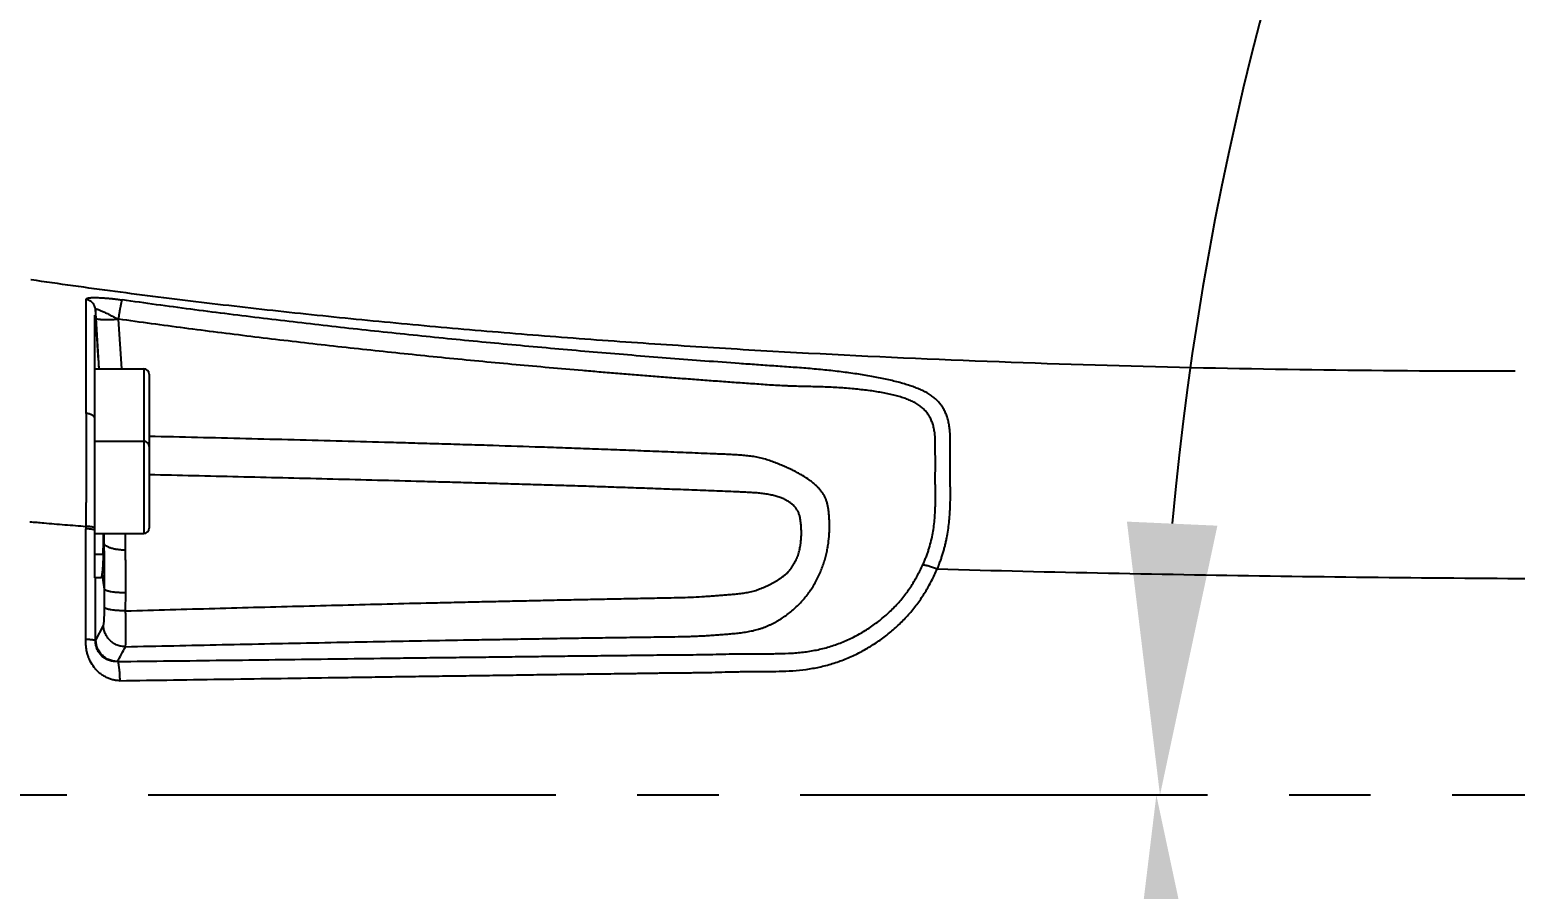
# Model space of a CAD drawing. Header units: millimetres. Extents: x 5828 to 6704, y 123 to 421.
# Drawn here: x 6540.3 to 6547.14, y 213.91 to 217.86 of the extents above; entities that cross this region are included whole.
import ezdxf

# ---------------------------------------------------------------- set-up
doc = ezdxf.new("R2010")
doc.units = ezdxf.units.MM
doc.linetypes.add('CENTER', pattern=[0.6, 0.375, -0.075, 0.075, -0.075])
for name, color, linetype in [('中心线', 7, 'Continuous'), ('外形图', 7, 'Continuous'), ('尺寸标注', 7, 'Continuous'), ('运动范围', 7, 'Continuous')]:
    doc.layers.add(name, color=color, linetype=linetype)
doc.styles.add('微软雅黑', font='msyh.ttc', dxfattribs={"height": 1.5})
doc.dimstyles.new('尺寸标注_1_20比例', dxfattribs={"dimtxt": 1.5, "dimasz": 1.25, "dimexe": 0.5, "dimexo": 0.4, "dimgap": 0.5, "dimtad": 1, "dimdec": 1, "dimlfac": 20, "dimdsep": 46, "dimtxsty": '微软雅黑', "dimcen": 0.09, "dimadec": 0, "dimazin": 0, "dimtp": 0.01, "dimtm": 0.01, "dimtfac": 1, "dimtdec": 1, "dimtofl": 0, "dimtmove": 0, "dimatfit": 3, "dimfxl": 1, "dimtolj": 1, "dimarcsym": 0})

# ---------------------------------------------------------------- blocks, each defined once
blk = doc.blocks.new('*D1145')
at = {"layer": 'Defpoints', "color": 0}
for p in [(6564.9775, 227.1499), (6618.6004, 224.7716), (6488.2514, 214.3423), (6559.4529, 214.3423), (6635.7237, 214.3423)]:
    blk.add_point(p, dxfattribs=at)
at = {"layer": '尺寸标注', "color": 0, "lineweight": -2}
blk.add_arc((6559.4529, 214.3423), 13.9483, 15.13637, 174.86363, dxfattribs=at)
at = {"layer": '尺寸标注', "color": 0}
for points in [[(6572.7139, 217.9391), (6573.1206, 218.0298), (6573.1893, 216.7644)], [(6545.3524, 215.6004), (6545.7687, 215.5817), (6545.5045, 214.3423)]]:
    blk.add_solid(points, dxfattribs=at)
at = {"layer": '尺寸标注', "color": 0, "insert": (6557.2583, 229.4032), "char_height": 1.5, "attachment_point": 5, "rotation": 8.29035, "style": '微软雅黑'}
blk.add_mtext('\\A1;{\\fAlibaba PuHuiTi 3.0 55 Regular|b0|i0|c134|p18;-\\A1;170%%d}', dxfattribs=at)
blk = doc.blocks.new('*D1146')
at = {"layer": 'Defpoints', "color": 0}
for p in [(6488.2514, 214.3423), (6559.4529, 214.3423), (6635.7237, 214.3423), (6618.6004, 203.913), (6564.9841, 201.5194)]:
    blk.add_point(p, dxfattribs=at)
at = {"layer": '尺寸标注', "color": 0, "lineweight": -2}
blk.add_arc((6559.4529, 214.3423), 13.965, 185.13022, 344.86978, dxfattribs=at)
at = {"layer": '尺寸标注', "color": 0}
for points in [[(6545.7519, 213.1029), (6545.3356, 213.0842), (6545.4878, 214.3423)], [(6573.1371, 210.6519), (6572.7305, 210.7426), (6573.2057, 211.9173)]]:
    blk.add_solid(points, dxfattribs=at)
at = {"layer": '尺寸标注', "color": 0, "insert": (6555.4094, 202.3101), "char_height": 1.5, "attachment_point": 5, "rotation": 341.42481, "style": '微软雅黑'}
blk.add_mtext('\\A1;{\\fAlibaba PuHuiTi 3.0 55 Regular|b0|i0|c134|p18;+\\A1;170%%d}', dxfattribs=at)

msp = doc.modelspace()

# ---------------------------------------------------------------- linework, layer by layer
at = {"layer": '中心线', "linetype": 'CENTER', "ltscale": 5}
msp.add_line((6635.7237, 214.3423), (6488.2514, 214.3423), dxfattribs=at)
at = {"layer": '外形图', "linetype": 'ByBlock'}
for p, q in [((6540.3086, 216.7127), (6540.3074, 216.7129)), ((6540.3093, 216.7126), (6540.3086, 216.7127)), ((6540.6029, 215.3423), (6540.6029, 216.5499)), ((6540.6058, 216.576), (6540.6057, 216.5359)), ((6540.6083, 216.5358), (6540.6058, 216.576)), ((6540.6229, 216.3034), (6540.6083, 216.5358)), ((6540.7265, 216.3034), (6540.712, 216.5319)), ((6540.6029, 216.3034), (6540.8279, 216.3034)), ((6540.8279, 216.3034), (6540.8279, 215.5458)), ((6540.8529, 216.2784), (6540.8529, 215.5708)), ((6540.6029, 215.9708), (6540.8279, 215.9708)), ((6540.5617, 215.5784), (6540.5617, 215.5674)), ((6540.6029, 215.5458), (6540.8279, 215.5458)), ((6540.643, 215.5458), (6540.643, 215.5445)), ((6540.6461, 215.5002), (6540.643, 215.5445)), ((6540.6461, 215.5002), (6540.6461, 215.5459)), ((6540.744, 215.469), (6540.7434, 215.5459)), ((6540.6029, 215.4502), (6540.6411, 215.4502)), ((6540.647, 215.2893), (6540.6358, 215.3621)), ((6540.6299, 215.3423), (6540.6043, 215.3423)), ((6540.6058, 215.0516), (6540.6058, 215.3423)), ((6540.647, 215.2056), (6540.647, 215.2893)), ((6540.7443, 215.1899), (6540.7447, 215.2726)), ((6540.6075, 215.0549), (6540.6424, 215.1232)), ((6540.6058, 215.0516), (6540.6075, 215.0549))]:
    msp.add_line(p, q, dxfattribs=at)
for centre, radius, start, end in [((6540.8279, 216.2784), 0.025, 0, 90), ((6540.8279, 215.9458), 0.025, 0, 90), ((6540.8279, 215.5708), 0.025, 270, 0), ((6502.5636, 216.266), 38.0862, 358.77275, 358.91461), ((6510.8437, 230.9596), 33.8812, 331.8144, 331.94558)]:
    msp.add_arc(centre, radius, start, end, dxfattribs=at)
for points, knots in [([(6547.1397, 216.2918), (6546.8458, 216.2917), (6546.2567, 216.2953), (6545.3729, 216.3129), (6544.4909, 216.3433), (6543.76, 216.3799), (6543.1809, 216.4163), (6542.7524, 216.4471), (6542.3287, 216.4816), (6541.9108, 216.5198), (6541.4993, 216.5618), (6541.0952, 216.6076), (6540.6992, 216.6575), (6540.4383, 216.6938), (6540.3093, 216.7126)], [0, 0, 0, 0, 0.128711, 0.258062, 0.387196, 0.515237, 0.578586, 0.641356, 0.70345, 0.764766, 0.825193, 0.884609, 0.942905, 1, 1, 1, 1]), ([(6540.5629, 216.622), (6540.5629, 216.6227), (6540.5631, 216.6238), (6540.5639, 216.6252), (6540.5648, 216.6261), (6540.5661, 216.6269), (6540.5678, 216.6277), (6540.5698, 216.6284), (6540.5722, 216.6291), (6540.5751, 216.6297), (6540.5797, 216.6303), (6540.5864, 216.6309), (6540.5957, 216.6312), (6540.6064, 216.6312), (6540.6185, 216.6309), (6540.6318, 216.6302), (6540.6437, 216.6294), (6540.6536, 216.6286), (6540.6614, 216.628), (6540.6694, 216.6273), (6540.6776, 216.6265), (6540.686, 216.6257), (6540.6945, 216.6247), (6540.7032, 216.6236), (6540.7119, 216.6224), (6540.7206, 216.6213), (6540.7265, 216.6206), (6540.7294, 216.6202)], [0, 0, 0, 0, 0.01278, 0.019445, 0.026921, 0.035779, 0.046394, 0.058988, 0.073711, 0.090676, 0.109948, 0.155441, 0.209985, 0.273088, 0.344169, 0.422605, 0.507635, 0.552369, 0.598412, 0.645605, 0.69389, 0.743232, 0.793559, 0.844646, 0.896227, 0.948078, 1, 1, 1, 1]), ([(6540.5629, 216.098), (6540.563, 216.1398), (6540.5631, 216.2004), (6540.5632, 216.2783), (6540.5632, 216.3302), (6540.5633, 216.3773), (6540.5633, 216.4195), (6540.5633, 216.4515), (6540.5633, 216.4746), (6540.5632, 216.4939), (6540.5631, 216.5147), (6540.5631, 216.5363), (6540.5631, 216.5544), (6540.5631, 216.5704), (6540.563, 216.585), (6540.563, 216.6021), (6540.563, 216.6143), (6540.5629, 216.622)], [0, 0, 0, 0, 0.239206, 0.347013, 0.446172, 0.536182, 0.61676, 0.687769, 0.719558, 0.748706, 0.798735, 0.838684, 0.87206, 0.902279, 0.930312, 0.955885, 1, 1, 1, 1]), ([(6540.6058, 216.576), (6540.6056, 216.5788), (6540.6047, 216.5845), (6540.602, 216.5925), (6540.598, 216.6), (6540.5927, 216.6067), (6540.5864, 216.6124), (6540.5792, 216.617), (6540.5713, 216.6203), (6540.5657, 216.6216), (6540.5629, 216.622)], [0, 0, 0, 0, 0.12452, 0.249128, 0.373875, 0.498788, 0.623875, 0.749129, 0.874517, 1, 1, 1, 1]), ([(6540.712, 216.5319), (6540.7129, 216.5374), (6540.7145, 216.5483), (6540.717, 216.564), (6540.7195, 216.5785), (6540.7215, 216.5896), (6540.7231, 216.5975), (6540.7242, 216.6027), (6540.7253, 216.6072), (6540.7262, 216.6111), (6540.7271, 216.6144), (6540.7279, 216.617), (6540.7286, 216.6187), (6540.7291, 216.6197), (6540.7293, 216.62), (6540.7294, 216.6202)], [0, 0, 0, 0, 0.187123, 0.365621, 0.530263, 0.67623, 0.740854, 0.799266, 0.851043, 0.895819, 0.933284, 0.963199, 0.985421, 0.99365, 1, 1, 1, 1]), ([(6544.4804, 215.3824), (6544.4817, 215.3854), (6544.4833, 215.3898), (6544.4853, 215.3959), (6544.4869, 215.4004), (6544.4885, 215.4048), (6544.4908, 215.4107), (6544.4948, 215.421), (6544.4988, 215.4329), (6544.5026, 215.4449), (6544.5054, 215.4538), (6544.508, 215.4628), (6544.5114, 215.4747), (6544.5152, 215.4896), (6544.5194, 215.5075), (6544.5244, 215.5312), (6544.5295, 215.5608), (6544.534, 215.596), (6544.5371, 215.6307), (6544.539, 215.6649), (6544.5398, 215.6984), (6544.5399, 215.7312), (6544.5397, 215.7581), (6544.5395, 215.7792), (6544.5394, 215.7947), (6544.5394, 215.81), (6544.5394, 215.8251), (6544.5394, 215.84), (6544.5395, 215.8547), (6544.5395, 215.8691), (6544.5395, 215.8879), (6544.5395, 215.9063), (6544.5394, 215.9245), (6544.5393, 215.942), (6544.5393, 215.9592), (6544.5393, 215.976), (6544.5391, 215.9883), (6544.5388, 216.0003), (6544.5381, 216.012), (6544.5371, 216.0235), (6544.5354, 216.0383), (6544.5322, 216.0562), (6544.5269, 216.0767), (6544.5199, 216.0962), (6544.5113, 216.1145), (6544.5009, 216.1316), (6544.4888, 216.1475), (6544.475, 216.1621), (6544.4593, 216.1754), (6544.4418, 216.1875), (6544.4224, 216.1983), (6544.4013, 216.2082), (6544.3785, 216.2174), (6544.354, 216.226), (6544.328, 216.2341), (6544.2906, 216.2446), (6544.2404, 216.2566), (6544.1765, 216.2691), (6544.1082, 216.2801), (6544.0363, 216.2898), (6543.9614, 216.2981), (6543.8974, 216.3039), (6543.8453, 216.308), (6543.8058, 216.3108), (6543.7663, 216.3136), (6543.7268, 216.3163), (6543.6872, 216.319), (6543.6477, 216.3218), (6543.6081, 216.3247), (6543.529, 216.3304), (6543.4104, 216.3391), (6543.2523, 216.3512), (6543.0942, 216.3637), (6542.9361, 216.3768), (6542.7781, 216.3903), (6542.6201, 216.4044), (6542.4622, 216.4189), (6542.3043, 216.4341), (6542.1465, 216.4498), (6541.9362, 216.4715), (6541.6734, 216.5001), (6541.3583, 216.5371), (6541.0436, 216.5768), (6540.8341, 216.6054), (6540.7294, 216.6202)], [0, 0, 0, 0, 0.002075, 0.003112, 0.004148, 0.005182, 0.006216, 0.00828, 0.012391, 0.014438, 0.016479, 0.018513, 0.02054, 0.024574, 0.02858, 0.032556, 0.040417, 0.048151, 0.055751, 0.06321, 0.070519, 0.07767, 0.084655, 0.088082, 0.091464, 0.0948, 0.098089, 0.10133, 0.104523, 0.107667, 0.110762, 0.116801, 0.119742, 0.12263, 0.128243, 0.130967, 0.133635, 0.136249, 0.138809, 0.141318, 0.143778, 0.148557, 0.153171, 0.157652, 0.162041, 0.166379, 0.170706, 0.175069, 0.179519, 0.18412, 0.188934, 0.194007, 0.199364, 0.205014, 0.210954, 0.217175, 0.230417, 0.244644, 0.259738, 0.275585, 0.292067, 0.309017, 0.3176, 0.326218, 0.334852, 0.343491, 0.35213, 0.360767, 0.369404, 0.378041, 0.412595, 0.447147, 0.481699, 0.516252, 0.550805, 0.585358, 0.619912, 0.654465, 0.689018, 0.723572, 0.792679, 0.861786, 0.930893, 1, 1, 1, 1]), ([(6540.605, 216.5359), (6540.6062, 216.5166), (6540.6082, 216.4875), (6540.611, 216.4487), (6540.6131, 216.4197), (6540.615, 216.3906), (6540.6175, 216.3518), (6540.6193, 216.3228), (6540.6205, 216.3034)], [0, 0, 0, 0, 0.249999, 0.375, 0.5, 0.625, 0.749999, 1, 1, 1, 1]), ([(6540.6058, 216.576), (6540.6057, 216.5764), (6540.6058, 216.577), (6540.6062, 216.5779), (6540.607, 216.5785), (6540.608, 216.5787), (6540.6093, 216.5787), (6540.6108, 216.5785), (6540.6127, 216.5781), (6540.6148, 216.5775), (6540.6171, 216.5768), (6540.6208, 216.5756), (6540.6259, 216.5736), (6540.6326, 216.5707), (6540.64, 216.5673), (6540.648, 216.5635), (6540.6564, 216.5593), (6540.6636, 216.5555), (6540.6695, 216.5524), (6540.674, 216.55), (6540.6786, 216.5475), (6540.6848, 216.5442), (6540.691, 216.541), (6540.6973, 216.5379), (6540.7022, 216.5358), (6540.7071, 216.5337), (6540.7104, 216.5324), (6540.712, 216.5319)], [0, 0, 0, 0, 0.00892, 0.016253, 0.023417, 0.03187, 0.042538, 0.055764, 0.071604, 0.090022, 0.110973, 0.134387, 0.188142, 0.250191, 0.319353, 0.394415, 0.474198, 0.557603, 0.600357, 0.643668, 0.687441, 0.731585, 0.820655, 0.865437, 0.9103, 0.955185, 1, 1, 1, 1]), ([(6540.6083, 216.5358), (6540.6083, 216.5356), (6540.6085, 216.5352), (6540.609, 216.5347), (6540.6097, 216.5342), (6540.6106, 216.5338), (6540.6118, 216.5334), (6540.6132, 216.5329), (6540.6149, 216.5326), (6540.6175, 216.532), (6540.6214, 216.5315), (6540.6267, 216.5309), (6540.6328, 216.5305), (6540.6397, 216.5302), (6540.6472, 216.53), (6540.6584, 216.5299), (6540.6735, 216.53), (6540.6924, 216.5307), (6540.7054, 216.5314), (6540.712, 216.5319)], [0, 0, 0, 0, 0.005232, 0.011577, 0.019582, 0.029511, 0.04149, 0.055571, 0.071772, 0.090084, 0.132942, 0.183843, 0.242351, 0.30793, 0.379961, 0.45775, 0.627535, 0.810675, 1, 1, 1, 1]), ([(6544.4134, 215.4022), (6544.4159, 215.4078), (6544.4209, 215.419), (6544.4278, 215.436), (6544.4342, 215.4531), (6544.4418, 215.4759), (6544.45, 215.5046), (6544.4601, 215.5501), (6544.4664, 215.5955), (6544.4697, 215.6403), (6544.4709, 215.673), (6544.4712, 215.705), (6544.471, 215.7313), (6544.4708, 215.7519), (6544.4706, 215.772), (6544.4705, 215.7967), (6544.4706, 215.821), (6544.4707, 215.84), (6544.4707, 215.854), (6544.4707, 215.8677), (6544.4707, 215.8813), (6544.4707, 215.8945), (6544.4706, 215.9076), (6544.4706, 215.9204), (6544.4705, 215.933), (6544.4706, 215.9454), (6544.4705, 215.9575), (6544.4704, 215.9694), (6544.4701, 215.981), (6544.4694, 215.9924), (6544.4684, 216.0035), (6544.467, 216.0143), (6544.4645, 216.0282), (6544.4604, 216.045), (6544.4537, 216.0641), (6544.445, 216.082), (6544.4343, 216.0986), (6544.4216, 216.1138), (6544.4069, 216.1276), (6544.3901, 216.1398), (6544.3713, 216.1506), (6544.3507, 216.16), (6544.3283, 216.1684), (6544.3043, 216.1758), (6544.2787, 216.1826), (6544.2516, 216.1887), (6544.223, 216.1942), (6544.1931, 216.1991), (6544.1619, 216.2036), (6544.1296, 216.2075), (6544.0962, 216.2109), (6544.0618, 216.2139), (6544.0266, 216.2164), (6543.9905, 216.2184), (6543.9538, 216.2199), (6543.9165, 216.221), (6543.8788, 216.2218), (6543.8408, 216.2226), (6543.8089, 216.2235), (6543.7834, 216.2245), (6543.7579, 216.2257), (6543.726, 216.2275), (6543.6877, 216.2301), (6543.6494, 216.2328), (6543.5984, 216.2364), (6543.5347, 216.2409), (6543.4582, 216.2465), (6543.3817, 216.2522), (6543.3052, 216.2579), (6543.2287, 216.2638), (6543.1522, 216.2699), (6543.0758, 216.276), (6542.9993, 216.2822), (6542.9229, 216.2886), (6542.821, 216.2972), (6542.6936, 216.3083), (6542.5408, 216.3221), (6542.3881, 216.3363), (6542.1845, 216.356), (6541.9301, 216.382), (6541.6251, 216.4155), (6541.3204, 216.4514), (6541.016, 216.49), (6540.8133, 216.5176), (6540.712, 216.5319)], [0, 0, 0, 0, 0.004122, 0.008225, 0.012302, 0.016351, 0.024356, 0.03223, 0.047568, 0.055025, 0.062334, 0.06949, 0.076486, 0.079923, 0.083316, 0.089971, 0.096442, 0.099607, 0.102725, 0.105794, 0.108814, 0.111784, 0.114703, 0.11757, 0.120383, 0.123143, 0.125848, 0.128499, 0.131095, 0.133636, 0.136123, 0.138561, 0.14095, 0.145598, 0.150104, 0.154516, 0.158891, 0.163286, 0.16776, 0.172374, 0.177187, 0.182241, 0.187564, 0.193175, 0.199082, 0.205288, 0.211789, 0.21857, 0.225615, 0.2329, 0.240407, 0.248115, 0.25601, 0.264074, 0.27229, 0.280634, 0.289075, 0.297583, 0.306129, 0.310409, 0.314692, 0.323259, 0.331826, 0.340392, 0.348957, 0.366089, 0.383222, 0.400356, 0.417488, 0.43462, 0.451753, 0.468886, 0.486019, 0.503151, 0.520284, 0.554549, 0.588814, 0.62308, 0.657345, 0.725876, 0.794407, 0.862937, 0.931469, 1, 1, 1, 1]), ([(6540.5629, 216.098), (6540.5628, 216.0586), (6540.5627, 215.9768), (6540.5624, 215.8728), (6540.5622, 215.7856), (6540.562, 215.7177), (6540.5618, 215.6484), (6540.5617, 215.6018), (6540.5617, 215.5784)], [0, 0, 0, 0, 0.227502, 0.472309, 0.600121, 0.730953, 0.864438, 1, 1, 1, 1]), ([(6540.6029, 216.0774), (6540.6013, 216.0803), (6540.5979, 216.0842), (6540.5924, 216.0884), (6540.5874, 216.0913), (6540.5819, 216.0938), (6540.5759, 216.0957), (6540.5695, 216.0972), (6540.5652, 216.0978), (6540.5629, 216.098)], [0, 0, 0, 0, 0.209491, 0.325409, 0.448706, 0.578864, 0.714973, 0.855824, 1, 1, 1, 1]), ([(6540.7439, 215.025), (6540.818, 215.0266), (6540.9661, 215.0298), (6541.1884, 215.0344), (6541.4107, 215.039), (6541.6329, 215.0435), (6541.8552, 215.0479), (6542.0775, 215.0522), (6542.2627, 215.0555), (6542.411, 215.058), (6542.5221, 215.0598), (6542.6333, 215.0617), (6542.7444, 215.0636), (6542.8371, 215.0651), (6542.9112, 215.0662), (6542.9667, 215.0669), (6543.0223, 215.0676), (6543.0779, 215.0683), (6543.1335, 215.0691), (6543.1891, 215.0699), (6543.2447, 215.0708), (6543.291, 215.0714), (6543.328, 215.0722), (6543.3558, 215.073), (6543.3835, 215.0742), (6543.4113, 215.0757), (6543.439, 215.0774), (6543.4667, 215.0794), (6543.4897, 215.0812), (6543.5081, 215.0827), (6543.5265, 215.0842), (6543.5495, 215.0862), (6543.5769, 215.0893), (6543.6041, 215.0932), (6543.6265, 215.0976), (6543.6441, 215.1019), (6543.6571, 215.1056), (6543.67, 215.1098), (6543.6827, 215.1143), (6543.6953, 215.1193), (6543.7077, 215.1248), (6543.7198, 215.1306), (6543.7319, 215.1368), (6543.7437, 215.1434), (6543.7593, 215.1526), (6543.7782, 215.165), (6543.8001, 215.1812), (6543.8209, 215.1987), (6543.8407, 215.2173), (6543.8655, 215.2436), (6543.8881, 215.2719), (6543.9079, 215.302), (6543.9214, 215.3252), (6543.9335, 215.349), (6543.9443, 215.3732), (6543.9522, 215.3936), (6543.9578, 215.4101), (6543.9629, 215.4265), (6543.9674, 215.4429), (6543.9711, 215.4593), (6543.9744, 215.4754), (6543.9776, 215.4953), (6543.9804, 215.5187), (6543.9823, 215.5412), (6543.9834, 215.5627), (6543.9838, 215.5833), (6543.9833, 215.6027), (6543.9824, 215.6182), (6543.9814, 215.6301), (6543.9807, 215.6385), (6543.9798, 215.6468), (6543.9789, 215.6548), (6543.9778, 215.6626), (6543.9765, 215.6702), (6543.975, 215.6776), (6543.9727, 215.6872), (6543.969, 215.6987), (6543.9634, 215.712), (6543.9567, 215.7246), (6543.9487, 215.7367), (6543.9396, 215.7482), (6543.9293, 215.7594), (6543.9179, 215.7702), (6543.9052, 215.7809), (6543.886, 215.7955), (6543.8646, 215.8095), (6543.8444, 215.8211), (6543.8319, 215.8278), (6543.8185, 215.8346), (6543.8047, 215.8413), (6543.7905, 215.8478), (6543.7794, 215.8527), (6543.768, 215.8576), (6543.7564, 215.8624), (6543.7446, 215.8671), (6543.7325, 215.8719), (6543.7202, 215.8765), (6543.7076, 215.8809), (6543.6948, 215.8851), (6543.6818, 215.889), (6543.6687, 215.8926), (6543.6553, 215.8957), (6543.6418, 215.8983), (6543.6281, 215.9005), (6543.6144, 215.9022), (6543.6006, 215.9037), (6543.5868, 215.905), (6543.5684, 215.9064), (6543.5453, 215.9079), (6543.5176, 215.9094), (6543.4899, 215.9106), (6543.4529, 215.9121), (6543.4066, 215.9139), (6543.3511, 215.9162), (6543.2956, 215.9185), (6543.2402, 215.9208), (6543.1847, 215.923), (6543.1292, 215.9252), (6543.0737, 215.9274), (6543.0182, 215.9296), (6542.9442, 215.9325), (6542.8517, 215.9359), (6542.7407, 215.9399), (6542.5927, 215.9449), (6542.4446, 215.9498), (6542.2966, 215.9544), (6542.1856, 215.9577), (6542.0745, 215.9609), (6541.9265, 215.9651), (6541.7414, 215.9702), (6541.5193, 215.976), (6541.2231, 215.9836), (6541.001, 215.9889), (6540.8529, 215.9923)], [0, 0, 0, 0, 0.0325, 0.065002, 0.097505, 0.13001, 0.162515, 0.195021, 0.227527, 0.243781, 0.260035, 0.276289, 0.292543, 0.308797, 0.316924, 0.325051, 0.333178, 0.341306, 0.349434, 0.357561, 0.365688, 0.373815, 0.377878, 0.38194, 0.386001, 0.390061, 0.39412, 0.398177, 0.402232, 0.404259, 0.406285, 0.410332, 0.414367, 0.418384, 0.422374, 0.424358, 0.426338, 0.428316, 0.430293, 0.432268, 0.434243, 0.43622, 0.438199, 0.44018, 0.442163, 0.446133, 0.450105, 0.454078, 0.458049, 0.462018, 0.469937, 0.473881, 0.477807, 0.48171, 0.485585, 0.489426, 0.491329, 0.493219, 0.496949, 0.498786, 0.500602, 0.504161, 0.507608, 0.510919, 0.514075, 0.517073, 0.519915, 0.522602, 0.523885, 0.52513, 0.52634, 0.527517, 0.528667, 0.529794, 0.530901, 0.531988, 0.534116, 0.536207, 0.538288, 0.540386, 0.542527, 0.544735, 0.547036, 0.549453, 0.552008, 0.557593, 0.560637, 0.562221, 0.563845, 0.567208, 0.568945, 0.570717, 0.572523, 0.574362, 0.576231, 0.578128, 0.580051, 0.581999, 0.583966, 0.585951, 0.587949, 0.589956, 0.591971, 0.593991, 0.596014, 0.598039, 0.600066, 0.602093, 0.606149, 0.610207, 0.614267, 0.618326, 0.626447, 0.634567, 0.642685, 0.650804, 0.658924, 0.667044, 0.675164, 0.683283, 0.691402, 0.707642, 0.723882, 0.740122, 0.772604, 0.788844, 0.805086, 0.821327, 0.837569, 0.870053, 0.902538, 0.935025, 1, 1, 1, 1]), ([(6540.7443, 215.1899), (6540.881, 215.1938), (6541.0859, 215.1995), (6541.3591, 215.2068), (6541.5641, 215.2122), (6541.7691, 215.2175), (6541.974, 215.2227), (6542.1448, 215.2268), (6542.2815, 215.2299), (6542.384, 215.2322), (6542.4865, 215.2344), (6542.589, 215.2367), (6542.6915, 215.239), (6542.7769, 215.2409), (6542.8452, 215.2424), (6542.8965, 215.2434), (6542.9477, 215.2444), (6542.999, 215.2453), (6543.0503, 215.2463), (6543.1015, 215.2473), (6543.1528, 215.2484), (6543.1955, 215.2493), (6543.2296, 215.25), (6543.2638, 215.2507), (6543.3065, 215.2516), (6543.3578, 215.2533), (6543.4004, 215.2557), (6543.4345, 215.2581), (6543.4601, 215.26), (6543.4856, 215.262), (6543.5069, 215.2636), (6543.5239, 215.265), (6543.541, 215.2664), (6543.5622, 215.2684), (6543.5877, 215.2715), (6543.613, 215.2758), (6543.6378, 215.282), (6543.6621, 215.2902), (6543.6858, 215.3), (6543.7051, 215.3091), (6543.7202, 215.3171), (6543.7314, 215.3233), (6543.7423, 215.3299), (6543.753, 215.3368), (6543.7635, 215.3441), (6543.772, 215.3505), (6543.7786, 215.3557), (6543.7851, 215.3611), (6543.7929, 215.3682), (6543.7999, 215.376), (6543.805, 215.3826), (6543.8085, 215.3877), (6543.8119, 215.3928), (6543.8151, 215.3981), (6543.8183, 215.4034), (6543.8223, 215.4104), (6543.8271, 215.4193), (6543.8322, 215.4302), (6543.8369, 215.4411), (6543.8421, 215.4557), (6543.8469, 215.4738), (6543.8501, 215.492), (6543.8518, 215.5062), (6543.8528, 215.5164), (6543.8535, 215.5265), (6543.854, 215.5363), (6543.8543, 215.5458), (6543.8542, 215.558), (6543.8537, 215.5698), (6543.8529, 215.5813), (6543.8521, 215.5895), (6543.8513, 215.5975), (6543.8504, 215.6052), (6543.8494, 215.6127), (6543.8481, 215.6199), (6543.8465, 215.6269), (6543.8444, 215.6337), (6543.842, 215.6401), (6543.8381, 215.6484), (6543.8323, 215.6583), (6543.8237, 215.6692), (6543.8135, 215.6793), (6543.8017, 215.6886), (6543.7883, 215.6972), (6543.773, 215.705), (6543.7557, 215.712), (6543.7363, 215.718), (6543.719, 215.7222), (6543.7042, 215.7251), (6543.6886, 215.7278), (6543.6726, 215.73), (6543.6562, 215.7316), (6543.6394, 215.733), (6543.6182, 215.7343), (6543.5927, 215.7356), (6543.5587, 215.7372), (6543.516, 215.739), (6543.4649, 215.7411), (6543.4137, 215.743), (6543.3625, 215.7449), (6543.3113, 215.7469), (6543.2601, 215.7489), (6543.1918, 215.7515), (6543.1065, 215.7545), (6543.0041, 215.7581), (6542.9016, 215.7615), (6542.7992, 215.7648), (6542.6967, 215.768), (6542.5943, 215.771), (6542.4918, 215.774), (6542.3894, 215.7769), (6542.287, 215.7798), (6542.1845, 215.7826), (6542.0479, 215.7863), (6541.8772, 215.7909), (6541.6724, 215.7962), (6541.4675, 215.8013), (6541.2626, 215.8063), (6541.0578, 215.8111), (6540.9212, 215.8142), (6540.8529, 215.8156)], [0, 0, 0, 0, 0.064223, 0.096335, 0.128449, 0.160564, 0.192679, 0.224795, 0.240853, 0.256912, 0.27297, 0.289029, 0.305088, 0.321147, 0.329176, 0.337206, 0.345236, 0.353265, 0.361295, 0.369324, 0.377354, 0.385384, 0.389399, 0.393414, 0.401443, 0.409473, 0.417502, 0.421517, 0.425531, 0.429546, 0.433561, 0.435568, 0.437575, 0.44159, 0.445604, 0.449618, 0.453632, 0.457644, 0.461656, 0.465665, 0.467669, 0.469672, 0.471673, 0.473672, 0.475668, 0.47766, 0.478654, 0.479646, 0.481623, 0.483586, 0.484561, 0.485533, 0.486502, 0.487466, 0.488428, 0.489386, 0.491289, 0.493173, 0.495032, 0.496863, 0.500429, 0.503856, 0.505513, 0.507131, 0.508707, 0.510241, 0.511735, 0.513187, 0.515971, 0.517304, 0.518598, 0.519853, 0.52107, 0.522251, 0.5234, 0.52452, 0.525619, 0.526701, 0.527774, 0.529909, 0.53207, 0.534298, 0.536628, 0.539102, 0.541772, 0.544688, 0.547866, 0.551288, 0.55308, 0.55492, 0.558731, 0.560687, 0.562665, 0.566651, 0.570652, 0.574659, 0.582678, 0.590701, 0.598726, 0.60675, 0.614774, 0.622798, 0.630822, 0.646874, 0.662926, 0.67898, 0.695034, 0.711088, 0.727143, 0.743197, 0.75925, 0.775302, 0.791353, 0.807404, 0.839503, 0.871602, 0.9037, 0.935799, 0.967899, 1, 1, 1, 1]), ([(6540.3029, 215.5999), (6540.3244, 215.5981), (6540.3621, 215.5949), (6540.4161, 215.5904), (6540.4808, 215.585), (6540.5293, 215.581), (6540.5617, 215.5784)], [0, 0, 0, 0, 0.249949, 0.437432, 0.624933, 1, 1, 1, 1]), ([(6540.5611, 215.0581), (6540.5612, 215.1007), (6540.5612, 215.1858), (6540.5613, 215.2921), (6540.5614, 215.377), (6540.5615, 215.4405), (6540.5616, 215.504), (6540.5616, 215.5462), (6540.5617, 215.5674)], [0, 0, 0, 0, 0.250925, 0.501264, 0.626199, 0.75098, 0.875624, 1, 1, 1, 1]), ([(6540.6029, 215.5716), (6540.602, 215.5721), (6540.5998, 215.573), (6540.5962, 215.5742), (6540.5918, 215.5753), (6540.5867, 215.5763), (6540.581, 215.5771), (6540.5726, 215.5779), (6540.5661, 215.5783), (6540.5617, 215.5784)], [0, 0, 0, 0, 0.073846, 0.165456, 0.273912, 0.397637, 0.534602, 0.682439, 1, 1, 1, 1]), ([(6540.6029, 215.5607), (6540.602, 215.5612), (6540.5998, 215.5621), (6540.5962, 215.5633), (6540.5918, 215.5644), (6540.5867, 215.5653), (6540.581, 215.5661), (6540.5726, 215.5669), (6540.5661, 215.5673), (6540.5617, 215.5674)], [0, 0, 0, 0, 0.073635, 0.165136, 0.273557, 0.397299, 0.534319, 0.682238, 1, 1, 1, 1]), ([(6540.647, 215.2893), (6540.647, 215.3247), (6540.6468, 215.3951), (6540.6462, 215.4654), (6540.6461, 215.5002)], [0, 0, 0, 0, 0.504178, 1, 1, 1, 1]), ([(6540.744, 215.469), (6540.7379, 215.4691), (6540.7258, 215.4695), (6540.7083, 215.4712), (6540.692, 215.474), (6540.6795, 215.4772), (6540.6707, 215.4803), (6540.6649, 215.4827), (6540.6599, 215.4853), (6540.6555, 215.488), (6540.6519, 215.4909), (6540.6491, 215.4939), (6540.6471, 215.497), (6540.6463, 215.4992), (6540.6461, 215.5002)], [0, 0, 0, 0, 0.171609, 0.337471, 0.492669, 0.632823, 0.696141, 0.754475, 0.807601, 0.85543, 0.898054, 0.935818, 0.969417, 1, 1, 1, 1]), ([(6540.6411, 215.4502), (6540.6409, 215.4411), (6540.6404, 215.4238), (6540.6392, 215.3998), (6540.638, 215.3821), (6540.6368, 215.37), (6540.6362, 215.3646), (6540.6358, 215.3621)], [0, 0, 0, 0, 0.312428, 0.586627, 0.817267, 0.914852, 1, 1, 1, 1]), ([(6540.7447, 215.2726), (6540.7447, 215.2891), (6540.7448, 215.3138), (6540.7449, 215.3468), (6540.7449, 215.3715), (6540.7447, 215.3962), (6540.7445, 215.4207), (6540.7442, 215.445), (6540.7441, 215.4611), (6540.744, 215.469)], [0, 0, 0, 0, 0.25197, 0.377857, 0.503632, 0.629187, 0.75423, 0.878137, 1, 1, 1, 1]), ([(6540.6358, 215.3621), (6540.6356, 215.3606), (6540.6352, 215.3577), (6540.6345, 215.3537), (6540.6338, 215.3503), (6540.6331, 215.3475), (6540.6323, 215.3453), (6540.6316, 215.3438), (6540.6311, 215.343), (6540.6307, 215.3426), (6540.6303, 215.3424), (6540.63, 215.3423), (6540.6299, 215.3423)], [0, 0, 0, 0, 0.218767, 0.410285, 0.574262, 0.710579, 0.819407, 0.901493, 0.933163, 0.959279, 0.98093, 1, 1, 1, 1]), ([(6540.7073, 214.9566), (6540.7879, 214.9576), (6540.9491, 214.9596), (6541.191, 214.9627), (6541.433, 214.9657), (6541.675, 214.9687), (6541.8767, 214.9713), (6542.0381, 214.9734), (6542.1592, 214.9748), (6542.2803, 214.9762), (6542.3812, 214.9773), (6542.462, 214.9783), (6542.5427, 214.9794), (6542.6437, 214.9807), (6542.7447, 214.9819), (6542.8254, 214.9828), (6542.886, 214.9834), (6542.9466, 214.984), (6543.0072, 214.9846), (6543.0678, 214.9854), (6543.1284, 214.9863), (6543.189, 214.987), (6543.2496, 214.9876), (6543.3102, 214.9879), (6543.3607, 214.9883), (6543.4011, 214.9889), (6543.4415, 214.9896), (6543.492, 214.9908), (6543.5425, 214.9919), (6543.583, 214.9925), (6543.6133, 214.9928), (6543.6436, 214.9929), (6543.6739, 214.9928), (6543.7043, 214.9928), (6543.7447, 214.993), (6543.7852, 214.9939), (6543.8256, 214.9963), (6543.8558, 214.9991), (6543.8859, 215.003), (6543.9159, 215.0081), (6543.9455, 215.0145), (6543.9846, 215.0248), (6544.0326, 215.0409), (6544.088, 215.0653), (6544.1411, 215.0942), (6544.1915, 215.1274), (6544.2387, 215.1647), (6544.2823, 215.2059), (6544.3152, 215.2433), (6544.3394, 215.2748), (6544.3619, 215.3072), (6544.3824, 215.341), (6544.4008, 215.3757), (6544.4093, 215.3933), (6544.4134, 215.4022)], [0, 0, 0, 0, 0.062495, 0.125015, 0.187558, 0.250119, 0.312697, 0.343993, 0.375292, 0.406596, 0.437902, 0.453556, 0.469211, 0.500523, 0.53184, 0.5475, 0.563161, 0.578822, 0.594482, 0.610144, 0.625806, 0.64147, 0.657136, 0.672803, 0.68847, 0.696304, 0.704139, 0.719808, 0.735478, 0.743314, 0.751151, 0.758988, 0.766827, 0.774668, 0.78251, 0.798199, 0.806044, 0.813891, 0.821736, 0.829581, 0.837424, 0.845264, 0.860927, 0.876567, 0.892178, 0.907754, 0.923289, 0.938772, 0.954193, 0.961879, 0.969545, 0.984816, 0.992423, 1, 1, 1, 1]), ([(6540.7173, 214.8686), (6540.7997, 214.8698), (6540.9646, 214.8722), (6541.212, 214.8759), (6541.4595, 214.8794), (6541.6658, 214.8824), (6541.8309, 214.8849), (6541.9547, 214.8868), (6542.0786, 214.8885), (6542.2025, 214.8903), (6542.3264, 214.8919), (6542.4503, 214.8936), (6542.5742, 214.8955), (6542.6981, 214.8974), (6542.8221, 214.899), (6542.9254, 214.9001), (6543.0081, 214.9012), (6543.0597, 214.902), (6543.101, 214.9026), (6543.1424, 214.9032), (6543.1837, 214.9039), (6543.225, 214.9044), (6543.2664, 214.9048), (6543.3077, 214.9051), (6543.3491, 214.9055), (6543.3904, 214.906), (6543.4421, 214.907), (6543.4937, 214.9084), (6543.5351, 214.9094), (6543.5661, 214.9101), (6543.5971, 214.9106), (6543.6281, 214.9109), (6543.6591, 214.911), (6543.7005, 214.9111), (6543.7522, 214.9115), (6543.8141, 214.914), (6543.8656, 214.919), (6543.9064, 214.9253), (6543.9469, 214.9332), (6543.9968, 214.9462), (6544.0551, 214.9668), (6544.1115, 214.992), (6544.1655, 215.0216), (6544.217, 215.0551), (6544.2657, 215.0925), (6544.3111, 215.1334), (6544.3529, 215.1779), (6544.3907, 215.2254), (6544.4189, 215.2673), (6544.4394, 215.3019), (6544.4539, 215.3283), (6544.4674, 215.3551), (6544.4757, 215.3733), (6544.4796, 215.3825)], [0, 0, 0, 0, 0.062555, 0.125135, 0.187737, 0.250361, 0.28168, 0.313003, 0.344331, 0.375664, 0.407001, 0.438341, 0.469686, 0.501034, 0.532386, 0.563742, 0.579421, 0.595101, 0.602941, 0.610781, 0.626462, 0.634303, 0.642145, 0.657829, 0.665671, 0.673513, 0.689197, 0.70488, 0.712722, 0.720565, 0.728408, 0.736252, 0.744096, 0.751941, 0.767629, 0.783313, 0.798988, 0.806821, 0.814651, 0.830292, 0.845911, 0.861505, 0.877071, 0.892604, 0.9081, 0.923553, 0.938958, 0.954309, 0.969602, 0.977227, 0.984838, 0.992432, 1, 1, 1, 1]), ([(6544.4134, 215.4022), (6544.4157, 215.4019), (6544.4206, 215.4012), (6544.431, 215.3992), (6544.4448, 215.3956), (6544.4621, 215.3899), (6544.4738, 215.3853), (6544.4797, 215.3827)], [0, 0, 0, 0, 0.102429, 0.213238, 0.456463, 0.721757, 1, 1, 1, 1]), ([(6544.4796, 215.3825), (6544.742, 215.3753), (6545.2691, 215.3628), (6546.0617, 215.3492), (6546.8567, 215.3403), (6547.3868, 215.3375), (6547.6515, 215.3368)], [0, 0, 0, 0, 0.248233, 0.498612, 0.74968, 1, 1, 1, 1]), ([(6540.7447, 215.2726), (6540.7385, 215.2726), (6540.7265, 215.2728), (6540.709, 215.2738), (6540.6927, 215.2753), (6540.6803, 215.277), (6540.6714, 215.2786), (6540.6657, 215.2799), (6540.6606, 215.2813), (6540.6563, 215.2827), (6540.6528, 215.2843), (6540.6504, 215.2856), (6540.6489, 215.2868), (6540.6478, 215.2878), (6540.6472, 215.2887), (6540.647, 215.2893)], [0, 0, 0, 0, 0.182548, 0.358331, 0.521548, 0.666885, 0.731392, 0.789792, 0.841683, 0.886762, 0.924861, 0.956024, 0.969128, 0.980707, 1, 1, 1, 1]), ([(6540.6424, 215.1232), (6540.6425, 215.1234), (6540.6426, 215.1238), (6540.643, 215.1249), (6540.6434, 215.1266), (6540.6439, 215.1291), (6540.6443, 215.1322), (6540.6447, 215.1359), (6540.6452, 215.1419), (6540.6458, 215.1507), (6540.6463, 215.1625), (6540.6467, 215.1758), (6540.647, 215.1904), (6540.647, 215.2005), (6540.647, 215.2056)], [0, 0, 0, 0, 0.007492, 0.016742, 0.040611, 0.071658, 0.109777, 0.15477, 0.206385, 0.328221, 0.472335, 0.635139, 0.81254, 1, 1, 1, 1]), ([(6540.7443, 215.1899), (6540.7382, 215.1899), (6540.7262, 215.1901), (6540.7087, 215.191), (6540.6926, 215.1924), (6540.6802, 215.1941), (6540.6714, 215.1956), (6540.6657, 215.1968), (6540.6606, 215.1981), (6540.6563, 215.1995), (6540.6528, 215.2009), (6540.6504, 215.2022), (6540.6489, 215.2033), (6540.6479, 215.2042), (6540.6473, 215.2051), (6540.647, 215.2056)], [0, 0, 0, 0, 0.183266, 0.359628, 0.523269, 0.668856, 0.733415, 0.791811, 0.843634, 0.888571, 0.926438, 0.957249, 0.97012, 0.98142, 1, 1, 1, 1]), ([(6540.7439, 215.025), (6540.744, 215.0258), (6540.7442, 215.028), (6540.7444, 215.0318), (6540.7446, 215.0368), (6540.7447, 215.0431), (6540.7448, 215.0505), (6540.745, 215.0625), (6540.7451, 215.08), (6540.7451, 215.1036), (6540.7449, 215.1303), (6540.7447, 215.1594), (6540.7445, 215.1795), (6540.7443, 215.1899)], [0, 0, 0, 0, 0.015725, 0.039009, 0.069719, 0.107665, 0.152612, 0.204275, 0.3264, 0.470943, 0.634229, 0.812096, 1, 1, 1, 1]), ([(6540.7439, 215.025), (6540.7374, 215.0249), (6540.7243, 215.0261), (6540.7054, 215.0316), (6540.6878, 215.0406), (6540.6724, 215.0529), (6540.6597, 215.0679), (6540.6501, 215.085), (6540.644, 215.1037), (6540.6425, 215.1167), (6540.6424, 215.1232)], [0, 0, 0, 0, 0.125112, 0.250349, 0.375628, 0.50086, 0.62596, 0.750868, 0.875547, 1, 1, 1, 1]), ([(6540.7172, 214.8686), (6540.7158, 214.8686), (6540.713, 214.8687), (6540.7087, 214.8689), (6540.7044, 214.8693), (6540.7002, 214.8697), (6540.6959, 214.8703), (6540.6903, 214.8712), (6540.6833, 214.8728), (6540.6751, 214.8752), (6540.6671, 214.8783), (6540.6592, 214.8818), (6540.6516, 214.8856), (6540.6441, 214.8899), (6540.6369, 214.8945), (6540.6299, 214.8996), (6540.621, 214.9067), (6540.6105, 214.9166), (6540.5955, 214.9338), (6540.5832, 214.9533), (6540.5739, 214.9742), (6540.5685, 214.9905), (6540.5647, 215.0071), (6540.5623, 215.0241), (6540.5612, 215.0411), (6540.5611, 215.0524), (6540.5611, 215.0581)], [0, 0, 0, 0, 0.015607, 0.03123, 0.046851, 0.062458, 0.078062, 0.093674, 0.124927, 0.156219, 0.187536, 0.218873, 0.25021, 0.281553, 0.312903, 0.344258, 0.375616, 0.43831, 0.500989, 0.626076, 0.68861, 0.751052, 0.813395, 0.875679, 0.937895, 1, 1, 1, 1]), ([(6540.6058, 215.0516), (6540.6057, 215.0518), (6540.6053, 215.0523), (6540.6044, 215.0529), (6540.6032, 215.0535), (6540.6016, 215.0541), (6540.5996, 215.0546), (6540.5964, 215.0554), (6540.5916, 215.0562), (6540.5851, 215.0569), (6540.5777, 215.0575), (6540.5696, 215.0579), (6540.564, 215.0581), (6540.5611, 215.0581)], [0, 0, 0, 0, 0.017176, 0.040184, 0.070028, 0.107013, 0.151133, 0.202209, 0.323977, 0.469117, 0.633472, 0.812204, 1, 1, 1, 1]), ([(6540.7073, 214.9566), (6540.7041, 214.9565), (6540.6977, 214.9565), (6540.6882, 214.9574), (6540.679, 214.959), (6540.6669, 214.9624), (6540.6553, 214.9675), (6540.6445, 214.9743), (6540.6369, 214.9803), (6540.6299, 214.9872), (6540.6236, 214.9949), (6540.6181, 215.0033), (6540.6136, 215.0123), (6540.61, 215.0218), (6540.6075, 215.0317), (6540.6061, 215.0416), (6540.6058, 215.0483), (6540.6058, 215.0516)], [0, 0, 0, 0, 0.061999, 0.122858, 0.182821, 0.242613, 0.363265, 0.42461, 0.486722, 0.549594, 0.613154, 0.677317, 0.741956, 0.806861, 0.871796, 0.936371, 1, 1, 1, 1]), ([(6540.7073, 214.9566), (6540.7009, 214.9566), (6540.6879, 214.958), (6540.6693, 214.9637), (6540.652, 214.9728), (6540.6369, 214.9851), (6540.6244, 215.0001), (6540.615, 215.0171), (6540.6091, 215.0356), (6540.6076, 215.0485), (6540.6075, 215.0549)], [0, 0, 0, 0, 0.125124, 0.250367, 0.375646, 0.500874, 0.62597, 0.750872, 0.875548, 1, 1, 1, 1]), ([(6540.7073, 214.9566), (6540.7075, 214.9564), (6540.7078, 214.9559), (6540.7084, 214.9548), (6540.7091, 214.953), (6540.7099, 214.9503), (6540.7107, 214.9469), (6540.7115, 214.9429), (6540.7125, 214.9365), (6540.7137, 214.9271), (6540.7149, 214.9144), (6540.7159, 214.9002), (6540.7167, 214.8847), (6540.7171, 214.8741), (6540.7173, 214.8686)], [0, 0, 0, 0, 0.008161, 0.01797, 0.042765, 0.074609, 0.11345, 0.159108, 0.211323, 0.334057, 0.47844, 0.640573, 0.816029, 1, 1, 1, 1])]:
    msp.add_open_spline(points, degree=3, knots=knots, dxfattribs=at)
at = {"layer": '运动范围'}
msp.add_arc((6559.4529, 214.3423), 60.06, 10, 350, dxfattribs=at)

# ---------------------------------------------------------------- dimensions: what is measured, and where the dimension line sits
at = {"layer": '尺寸标注'}
for base, line2, text, picture, middle in [((6564.9775, 227.1499), ((6559.4529, 214.3423), (6618.6004, 224.7716)), '\\A1;{\\fAlibaba PuHuiTi 3.0 55 Regular|b0|i0|c134|p18;-<>}', '*D1145', (6557.4417, 228.1449)), ((6564.9841, 201.5194), ((6559.4529, 214.3423), (6618.6004, 203.913)), '\\A1;{\\fAlibaba PuHuiTi 3.0 55 Regular|b0|i0|c134|p18;+<>}', '*D1146', (6555.0043, 201.1047))]:
    dim = msp.add_angular_dim_2l(base=base, line1=((6635.7237, 214.3423), (6488.2514, 214.3423)), line2=line2, text=text, dimstyle='尺寸标注_1_20比例', dxfattribs=at)
    dim.commit()
    dim.dimension.update_dxf_attribs({"geometry": picture, "text_midpoint": middle, "dimtype": 162})

doc.saveas('drawing.dxf')
